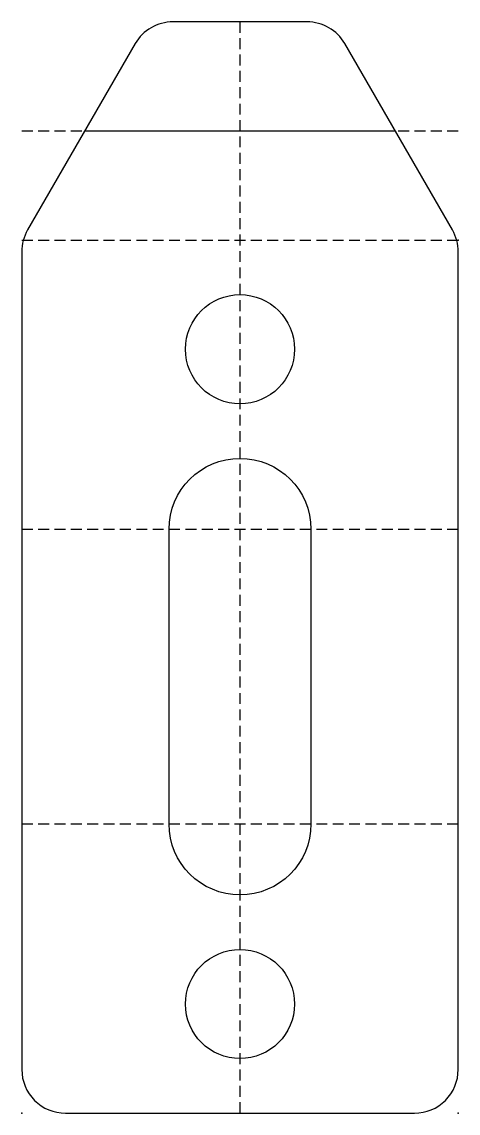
# Model space of a CAD drawing. Header units: millimetres. Extents: x 0 to 20, y 0 to 50.
import ezdxf

# ---------------------------------------------------------------- set-up
doc = ezdxf.new("R2010")
doc.units = ezdxf.units.MM
doc.linetypes.add('DASHED', pattern=[0.75, 0.5, -0.25])
doc.layers.get('0').update_dxf_attribs({"linetype": 'CONTINUOUS'})

msp = doc.modelspace()

# ---------------------------------------------------------------- linework, layer by layer
at = {"linetype": 'DASHED'}
for p, q in [((10, 50), (10, 0)), ((0, 45), (20, 45)), ((0, 40), (20, 40)), ((0, 26.75), (20, 26.75)), ((0, 13.25), (20, 13.25))]:
    msp.add_line(p, q, dxfattribs=at)
msp.add_line((2.887, 45), (17.113, 45))
for points in [[(2, 0), (18, 0, 0.414214), (20, 2), (20, 39.464, 0.131652), (19.732, 40.464), (14.804, 49, 0.267949), (13.072, 50), (6.928, 50, 0.267949), (5.196, 49), (0.268, 40.464, 0.131652), (0, 39.464), (0, 2, 0.414214)], [(13.25, 26.75), (13.25, 13.25, -1), (6.75, 13.25), (6.75, 26.75, -1)]]:
    msp.add_lwpolyline(points, format="xyb", close=True)
for centre in [(10, 35), (10, 5)]:
    msp.add_circle(centre, 2.5)
for p in [(20, 40), (0, 0), (0, 0), (20, 0)]:
    msp.add_point(p)

doc.saveas('drawing.dxf')
